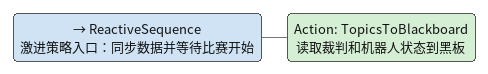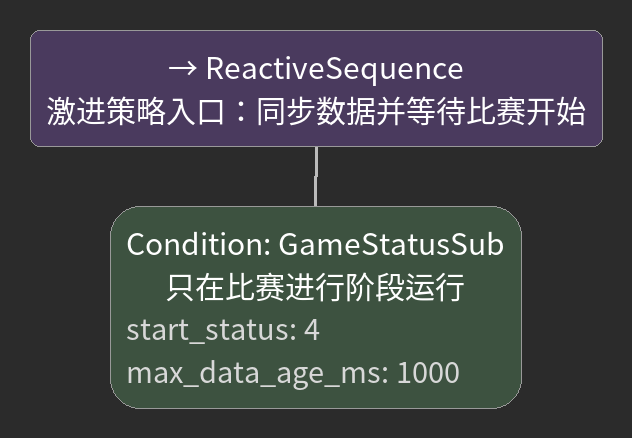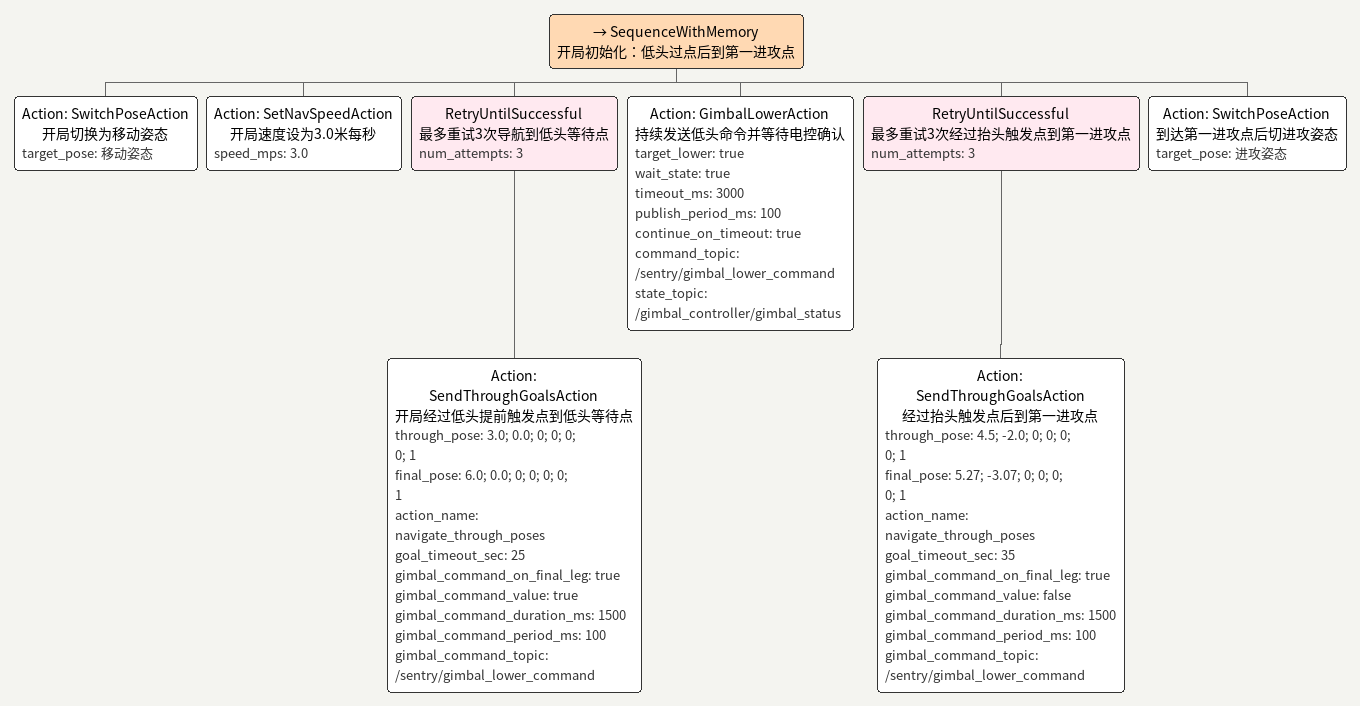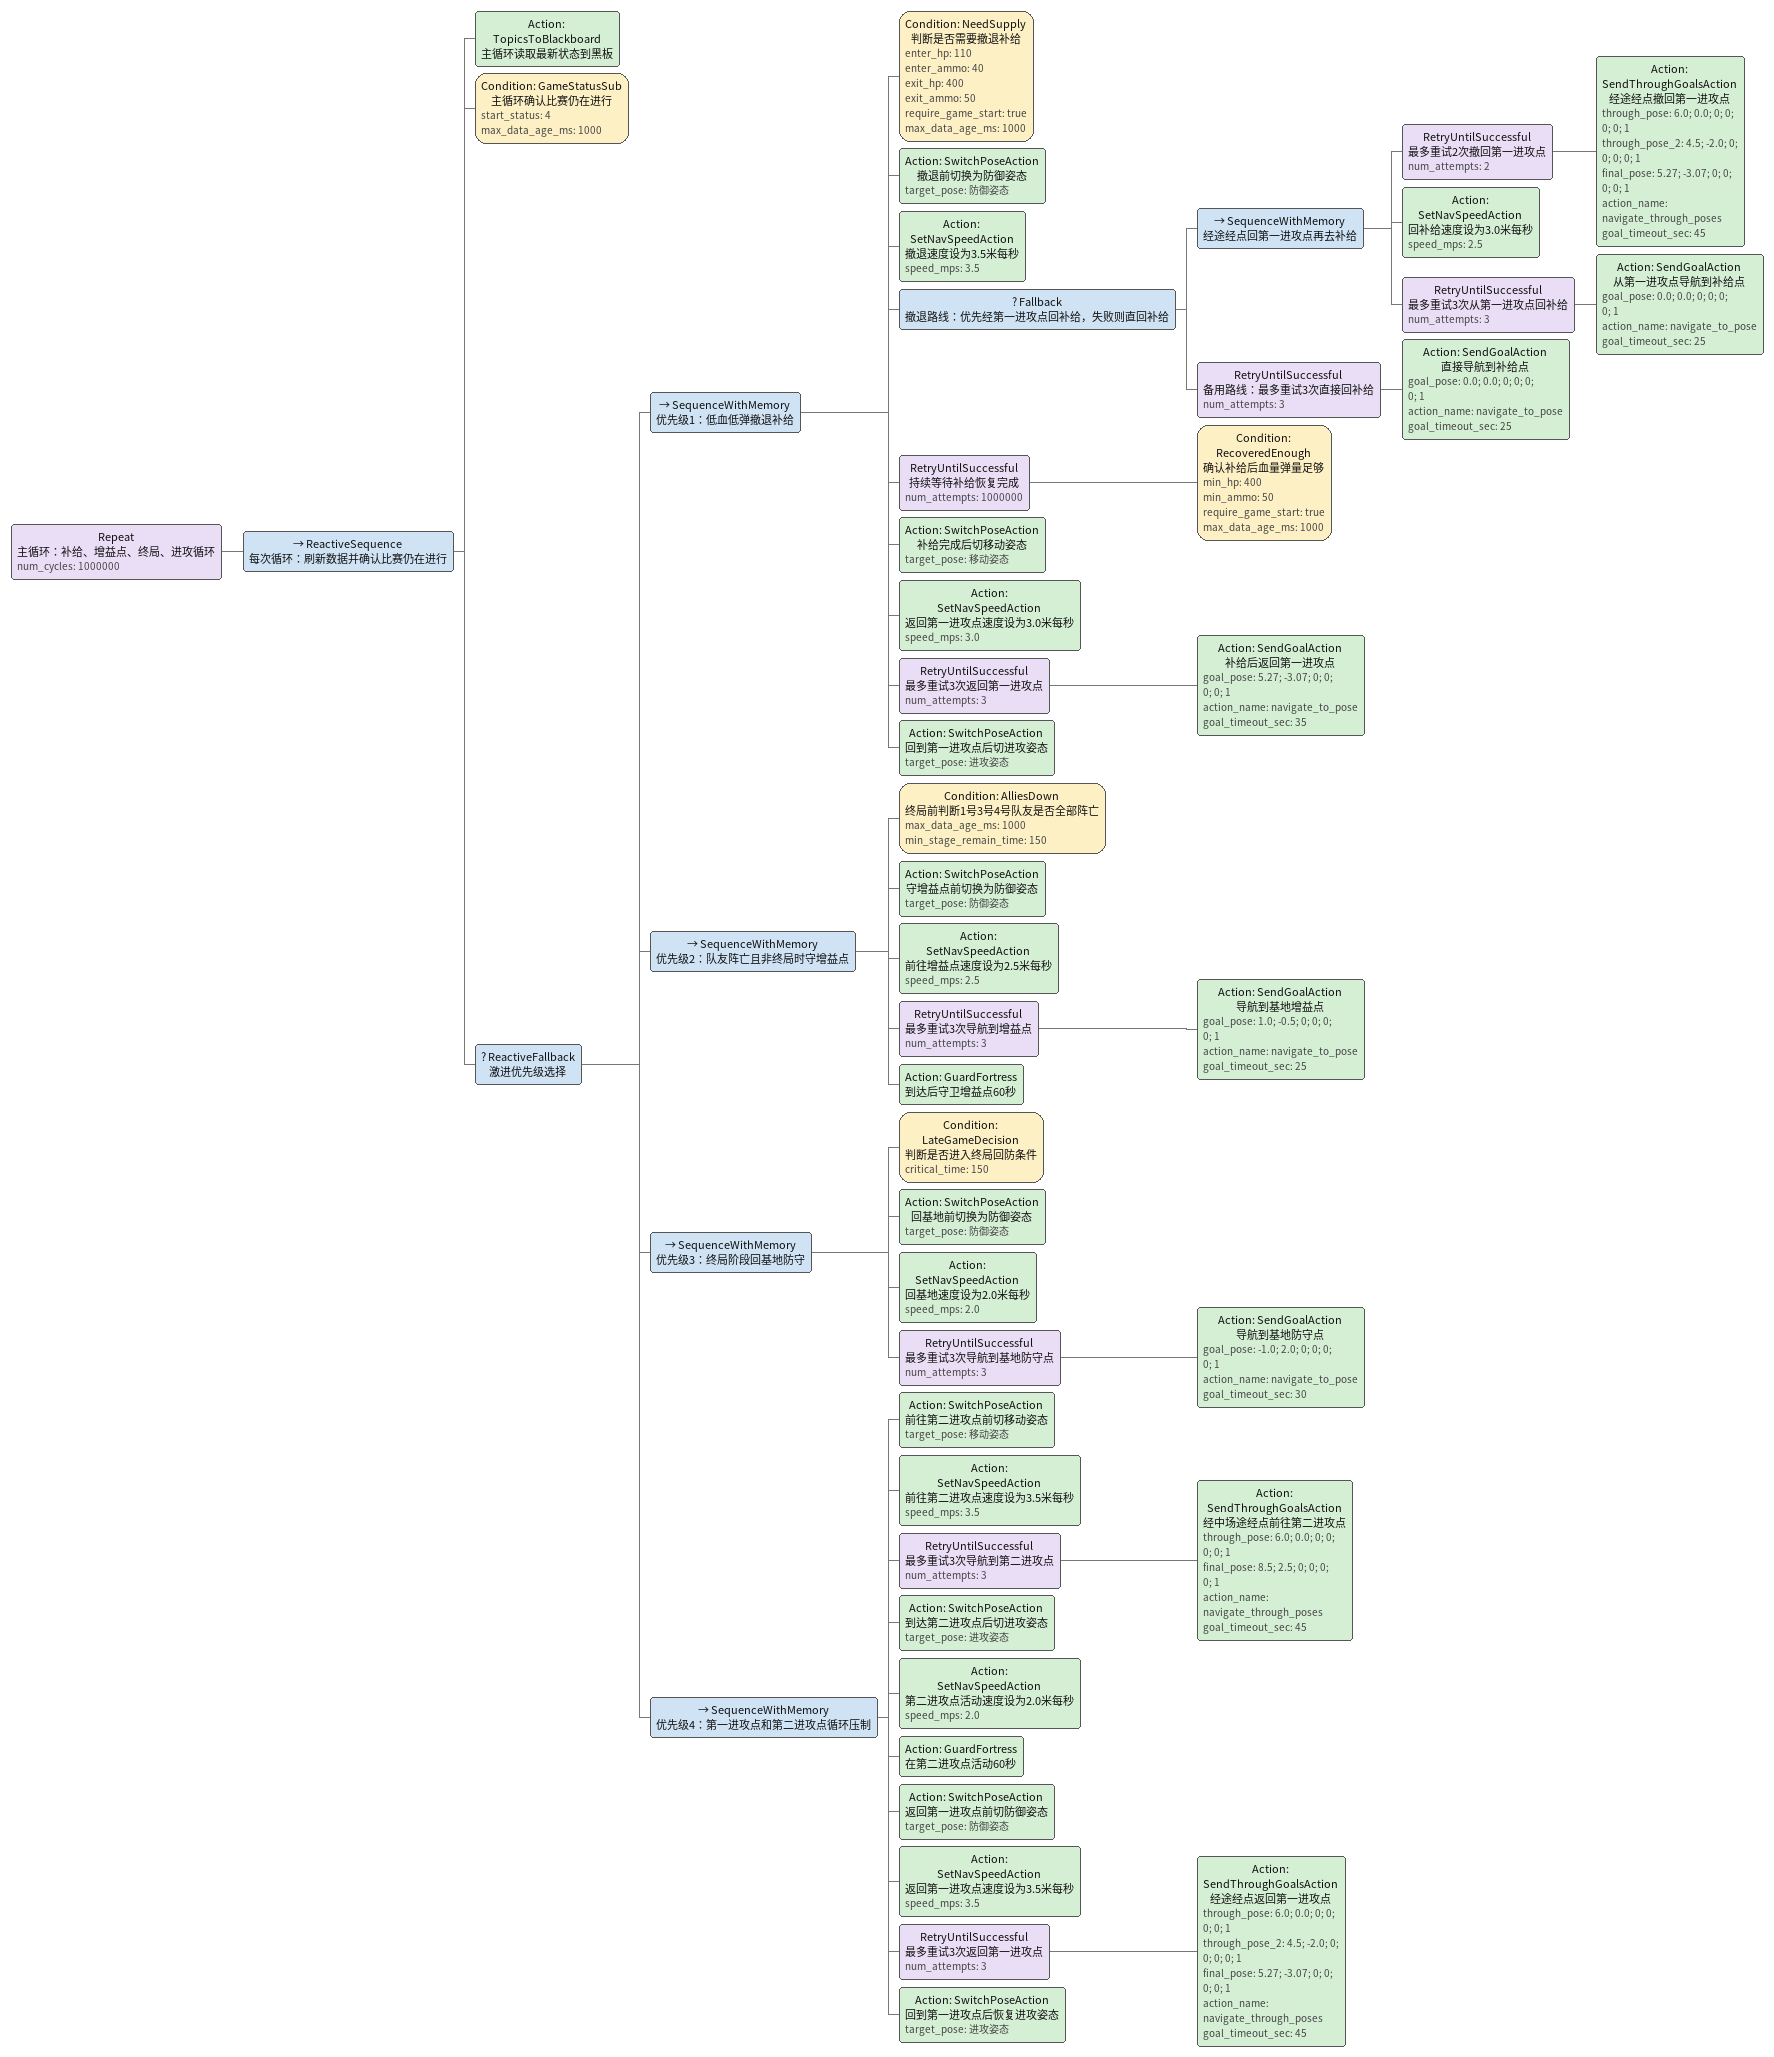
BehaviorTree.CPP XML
<ReactiveSequence name="激进策略入口：同步数据并等待比赛开始">
  <Action ID="TopicsToBlackboard" name="读取裁判和机器人状态到黑板"/>
</ReactiveSequence>

<ReactiveSequence name="激进策略入口：同步数据并等待比赛开始">
  <Condition ID="GameStatusSub" name="只在比赛进行阶段运行" start_status="4" max_data_age_ms="1000"/>
</ReactiveSequence>

<SequenceWithMemory name="开局初始化：低头过点后到第一进攻点">
  <Action ID="SwitchPoseAction" name="开局切换为移动姿态" target_pose="移动姿态"/>
  <Action ID="SetNavSpeedAction" name="开局速度设为3.0米每秒" speed_mps="3.0"/>
  <RetryUntilSuccessful name="最多重试3次导航到低头等待点" num_attempts="3">
    <Action ID="SendThroughGoalsAction" name="开局经过低头提前触发点到低头等待点" through_pose="3.0; 0.0; 0; 0; 0; 0; 1" final_pose="6.0; 0.0; 0; 0; 0; 0; 1" action_name="navigate_through_poses" goal_timeout_sec="25" gimbal_command_on_final_leg="true" gimbal_command_value="true" gimbal_command_duration_ms="1500" gimbal_command_period_ms="100" gimbal_command_topic="/sentry/gimbal_lower_command"/>
  </RetryUntilSuccessful>
  <Action ID="GimbalLowerAction" name="持续发送低头命令并等待电控确认" target_lower="true" wait_state="true" timeout_ms="3000" publish_period_ms="100" continue_on_timeout="true" command_topic="/sentry/gimbal_lower_command" state_topic="/gimbal_controller/gimbal_status"/>
  <RetryUntilSuccessful name="最多重试3次经过抬头触发点到第一进攻点" num_attempts="3">
    <Action ID="SendThroughGoalsAction" name="经过抬头触发点后到第一进攻点" through_pose="4.5; -2.0; 0; 0; 0; 0; 1" final_pose="5.27; -3.07; 0; 0; 0; 0; 1" action_name="navigate_through_poses" goal_timeout_sec="35" gimbal_command_on_final_leg="true" gimbal_command_value="false" gimbal_command_duration_ms="1500" gimbal_command_period_ms="100" gimbal_command_topic="/sentry/gimbal_lower_command"/>
  </RetryUntilSuccessful>
  <Action ID="SwitchPoseAction" name="到达第一进攻点后切进攻姿态" target_pose="进攻姿态"/>
</SequenceWithMemory>

<Repeat name="主循环：补给、增益点、终局、进攻循环" num_cycles="1000000">
  <ReactiveSequence name="每次循环：刷新数据并确认比赛仍在进行">
    <Action ID="TopicsToBlackboard" name="主循环读取最新状态到黑板"/>
    <Condition ID="GameStatusSub" name="主循环确认比赛仍在进行" start_status="4" max_data_age_ms="1000"/>

    <ReactiveFallback name="激进优先级选择">
      <SequenceWithMemory name="优先级1：低血低弹撤退补给">
        <Condition ID="NeedSupply" name="判断是否需要撤退补给" enter_hp="110" enter_ammo="40" exit_hp="400" exit_ammo="50" require_game_start="true" max_data_age_ms="1000"/>
        <Action ID="SwitchPoseAction" name="撤退前切换为防御姿态" target_pose="防御姿态"/>
        <Action ID="SetNavSpeedAction" name="撤退速度设为3.5米每秒" speed_mps="3.5"/>

        <Fallback name="撤退路线：优先经第一进攻点回补给，失败则直回补给">
          <SequenceWithMemory name="经途经点回第一进攻点再去补给">
            <RetryUntilSuccessful name="最多重试2次撤回第一进攻点" num_attempts="2">
              <Action ID="SendThroughGoalsAction" name="经途经点撤回第一进攻点" through_pose="6.0; 0.0; 0; 0; 0; 0; 1" through_pose_2="4.5; -2.0; 0; 0; 0; 0; 1" final_pose="5.27; -3.07; 0; 0; 0; 0; 1" action_name="navigate_through_poses" goal_timeout_sec="45"/>
            </RetryUntilSuccessful>
            <Action ID="SetNavSpeedAction" name="回补给速度设为3.0米每秒" speed_mps="2.5"/>
            <RetryUntilSuccessful name="最多重试3次从第一进攻点回补给" num_attempts="3">
              <Action ID="SendGoalAction" name="从第一进攻点导航到补给点" goal_pose="0.0; 0.0; 0; 0; 0; 0; 1" action_name="navigate_to_pose" goal_timeout_sec="25"/>
            </RetryUntilSuccessful>
          </SequenceWithMemory>

          <RetryUntilSuccessful name="备用路线：最多重试3次直接回补给" num_attempts="3">
            <Action ID="SendGoalAction" name="直接导航到补给点" goal_pose="0.0; 0.0; 0; 0; 0; 0; 1" action_name="navigate_to_pose" goal_timeout_sec="25"/>
          </RetryUntilSuccessful>
        </Fallback>

        <RetryUntilSuccessful name="持续等待补给恢复完成" num_attempts="1000000">
          <Condition ID="RecoveredEnough" name="确认补给后血量弹量足够" min_hp="400" min_ammo="50" require_game_start="true" max_data_age_ms="1000"/>
        </RetryUntilSuccessful>
        <Action ID="SwitchPoseAction" name="补给完成后切移动姿态" target_pose="移动姿态"/>
        <Action ID="SetNavSpeedAction" name="返回第一进攻点速度设为3.0米每秒" speed_mps="3.0"/>
        <RetryUntilSuccessful name="最多重试3次返回第一进攻点" num_attempts="3">
          <Action ID="SendGoalAction" name="补给后返回第一进攻点" goal_pose="5.27; -3.07; 0; 0; 0; 0; 1" action_name="navigate_to_pose" goal_timeout_sec="35"/>
        </RetryUntilSuccessful>
        <Action ID="SwitchPoseAction" name="回到第一进攻点后切进攻姿态" target_pose="进攻姿态"/>
      </SequenceWithMemory>

      <SequenceWithMemory name="优先级2：队友阵亡且非终局时守增益点">
        <Condition ID="AlliesDown" name="终局前判断1号3号4号队友是否全部阵亡" max_data_age_ms="1000" min_stage_remain_time="150"/>
        <Action ID="SwitchPoseAction" name="守增益点前切换为防御姿态" target_pose="防御姿态"/>
        <Action ID="SetNavSpeedAction" name="前往增益点速度设为2.5米每秒" speed_mps="2.5"/>
        <RetryUntilSuccessful name="最多重试3次导航到增益点" num_attempts="3">
          <Action ID="SendGoalAction" name="导航到基地增益点" goal_pose="1.0; -0.5; 0; 0; 0; 0; 1" action_name="navigate_to_pose" goal_timeout_sec="25"/>
        </RetryUntilSuccessful>
        <Action ID="GuardFortress" name="到达后守卫增益点60秒"/>
      </SequenceWithMemory>

      <SequenceWithMemory name="优先级3：终局阶段回基地防守">
        <Condition ID="LateGameDecision" name="判断是否进入终局回防条件" critical_time="150"/>
        <Action ID="SwitchPoseAction" name="回基地前切换为防御姿态" target_pose="防御姿态"/>
        <Action ID="SetNavSpeedAction" name="回基地速度设为2.0米每秒" speed_mps="2.0"/>
        <RetryUntilSuccessful name="最多重试3次导航到基地防守点" num_attempts="3">
          <Action ID="SendGoalAction" name="导航到基地防守点" goal_pose="-1.0; 2.0; 0; 0; 0; 0; 1" action_name="navigate_to_pose" goal_timeout_sec="30"/>
        </RetryUntilSuccessful>
      </SequenceWithMemory>

      <SequenceWithMemory name="优先级4：第一进攻点和第二进攻点循环压制">
        <Action ID="SwitchPoseAction" name="前往第二进攻点前切移动姿态" target_pose="移动姿态"/>
        <Action ID="SetNavSpeedAction" name="前往第二进攻点速度设为3.5米每秒" speed_mps="3.5"/>
        <RetryUntilSuccessful name="最多重试3次导航到第二进攻点" num_attempts="3">
          <Action ID="SendThroughGoalsAction" name="经中场途经点前往第二进攻点" through_pose="6.0; 0.0; 0; 0; 0; 0; 1" final_pose="8.5; 2.5; 0; 0; 0; 0; 1" action_name="navigate_through_poses" goal_timeout_sec="45"/>
        </RetryUntilSuccessful>
        <Action ID="SwitchPoseAction" name="到达第二进攻点后切进攻姿态" target_pose="进攻姿态"/>
        <Action ID="SetNavSpeedAction" name="第二进攻点活动速度设为2.0米每秒" speed_mps="2.0"/>
        <Action ID="GuardFortress" name="在第二进攻点活动60秒"/>
        <Action ID="SwitchPoseAction" name="返回第一进攻点前切防御姿态" target_pose="防御姿态"/>
        <Action ID="SetNavSpeedAction" name="返回第一进攻点速度设为3.5米每秒" speed_mps="3.5"/>
        <RetryUntilSuccessful name="最多重试3次返回第一进攻点" num_attempts="3">
          <Action ID="SendThroughGoalsAction" name="经途经点返回第一进攻点" through_pose="6.0; 0.0; 0; 0; 0; 0; 1" through_pose_2="4.5; -2.0; 0; 0; 0; 0; 1" final_pose="5.27; -3.07; 0; 0; 0; 0; 1" action_name="navigate_through_poses" goal_timeout_sec="45"/>
        </RetryUntilSuccessful>
        <Action ID="SwitchPoseAction" name="回到第一进攻点后恢复进攻姿态" target_pose="进攻姿态"/>
      </SequenceWithMemory>
    </ReactiveFallback>
  </ReactiveSequence>
</Repeat>
